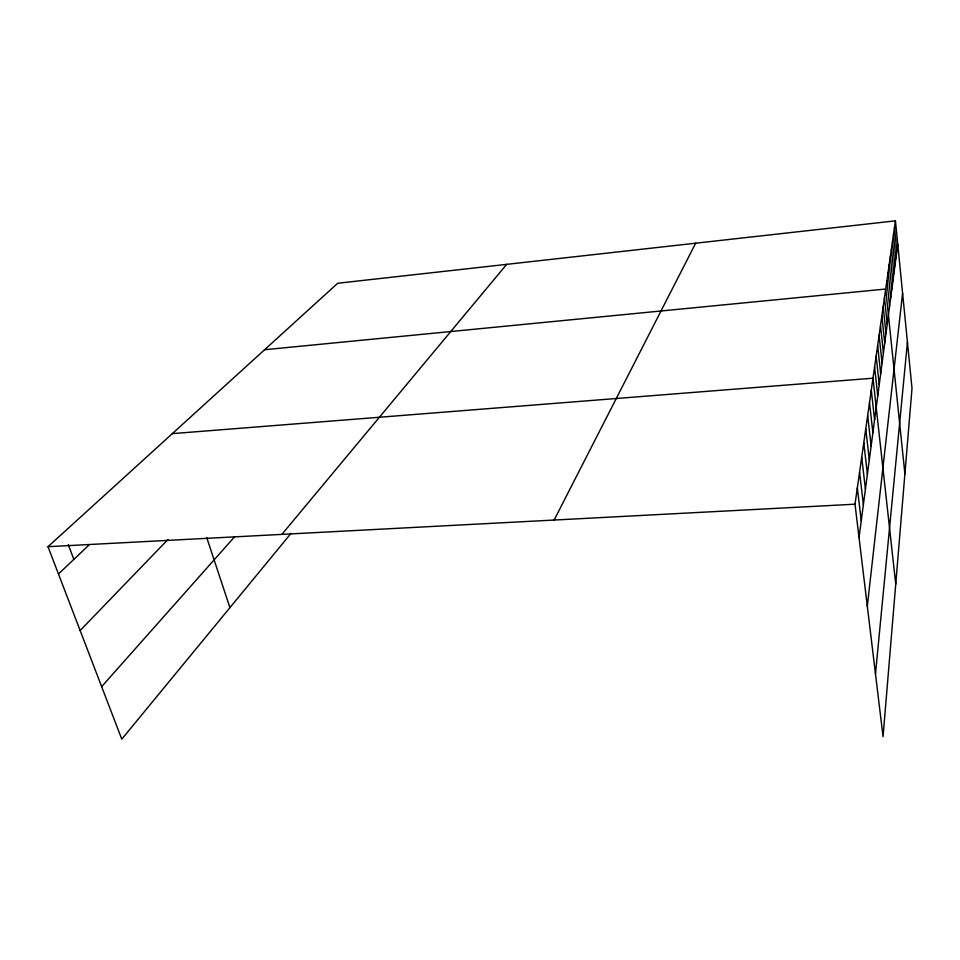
<?xml version="1.0" encoding="UTF-8"?>
<svg xmlns="http://www.w3.org/2000/svg" width="960" height="960" viewBox="0 0 960 960"><rect width="100%" height="100%" fill="white"/><g stroke="black" fill="none" stroke-linecap="round" stroke-linejoin="round"><path stroke-width="1.44" d="M875.484 673.848L907.44 342.204M867.312 606.216L902.604 293.256M859.032 537.552L897.768 244.332M895.44 220.848L912 388.356L883.056 736.68L855.012 504.204L895.44 220.848L337.704 283.26L48 546.696L121.776 739.152L291.072 533.304M554.136 520.044L695.664 243.204M281.892 534.372L506.688 264.348M101.652 686.652L234.648 536.736M80.136 630.54L167.928 539.532M58.464 573.996L88.728 545.256M264.6 349.728L885.72 289.032L904.896 473.892M172.332 433.632L872.988 378.204L895.74 584.088M48 546.696L855.012 504.204M68.268 544.548L73.848 559.38M206.7 537.492L229.92 607.644M857.34 487.908L861.252 520.74M859.572 472.26L863.388 504.612M861.708 457.236L865.428 489.096M865.752 428.892L869.304 459.84M863.772 442.788L867.408 474.192M869.508 402.624L872.88 432.684M867.66 415.512L871.128 446.016M871.284 390.192L874.584 419.844M874.596 366.96L877.752 395.808M877.644 345.576L880.68 373.68M876.144 356.1L879.24 384.564M881.868 315.996L884.724 343.032M880.5 325.548L883.416 352.932M879.096 335.4L882.072 363.132M884.472 297.744L887.22 324.132M883.188 306.732L885.996 333.432M888.096 272.352L890.7 297.792M886.92 280.572L889.572 306.324M891.42 249.06L893.892 273.624M890.34 256.608L892.86 281.46M889.236 264.372L891.792 289.512M894.48 227.628L896.832 251.364M893.484 234.576L895.884 258.588M892.464 241.728L894.9 266.004"/></g></svg>
